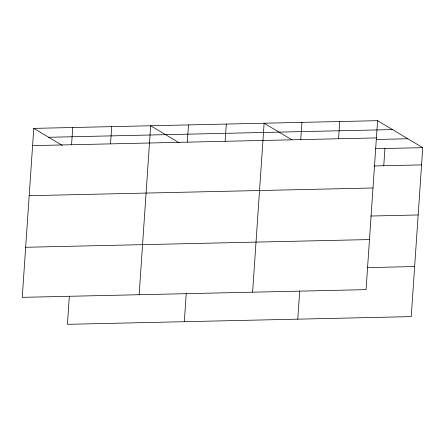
<?xml version="1.0" encoding="UTF-8"?>
<svg xmlns="http://www.w3.org/2000/svg" width="445" height="445" viewBox="0 0 445 445"><rect width="100%" height="100%" fill="white"/><g stroke="black" fill="none" stroke-linecap="round" stroke-linejoin="round"><path stroke-width="0.67" d="M33.77 128.383L22.25 297.343L366.063 289.645L377.582 120.678L33.77 128.383L62.261 145.398M71.562 144.742L72.735 127.509M69.337 296.198L67.418 324.322L411.23 316.618L422.75 147.657L377.582 120.678M110.527 143.874L111.701 126.636M139.146 294.724L150.666 125.763L179.157 142.778M187.312 142.15L188.485 124.917M184.313 321.702L186.233 293.578M225.131 141.304L226.305 124.066M252.604 292.187L264.124 123.221L292.026 139.886M300.764 139.613L301.944 122.375M297.772 319.16L299.691 291.041M338.584 138.762L339.763 121.529M383.757 165.74L384.931 148.502M48.672 137.282L392.484 129.584M32.596 145.615L376.403 137.917M376.214 139.463L407.843 138.757M375.302 148.719L422.75 147.657M374.128 165.957L421.576 164.895M29.181 195.689L372.993 187.985M370.713 216.025L418.161 214.963M25.665 247.275L369.478 239.571M367.197 267.612L414.645 266.549"/></g></svg>
